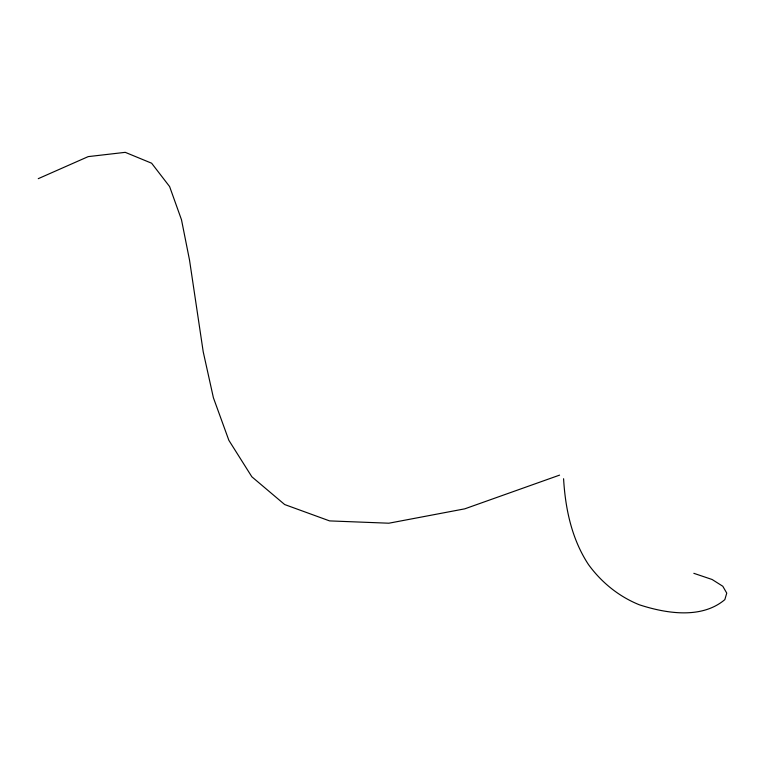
<?xml version="1.0" encoding="UTF-8"?>
<svg xmlns="http://www.w3.org/2000/svg" width="765" height="765" viewBox="0 0 765 765"><rect width="100%" height="100%" fill="white"/><g stroke="black" fill="none" stroke-linecap="round" stroke-linejoin="round"><path stroke-width="1.15" d="M38.25 178.675L88.214 156.615L125.25 152.34L151.623 163.213L169.61 186.564L181.487 219.746L189.529 260.11L203.213 351.776L213.406 397.762L228.869 440.324L251.857 476.796L284.676 504.546L329.581 520.898L388.849 523.212L464.766 508.84L559.588 475.122M693.826 573.32L712.119 579.497L722.801 586.258L726.75 593.124L724.837 599.626C701.572 619.306 666.066 613.492 639.368 604.799C618.856 596.547 601.405 582.356 588.448 564.513C571.713 539.019 565.345 508.782 563.585 478.727"/></g></svg>
